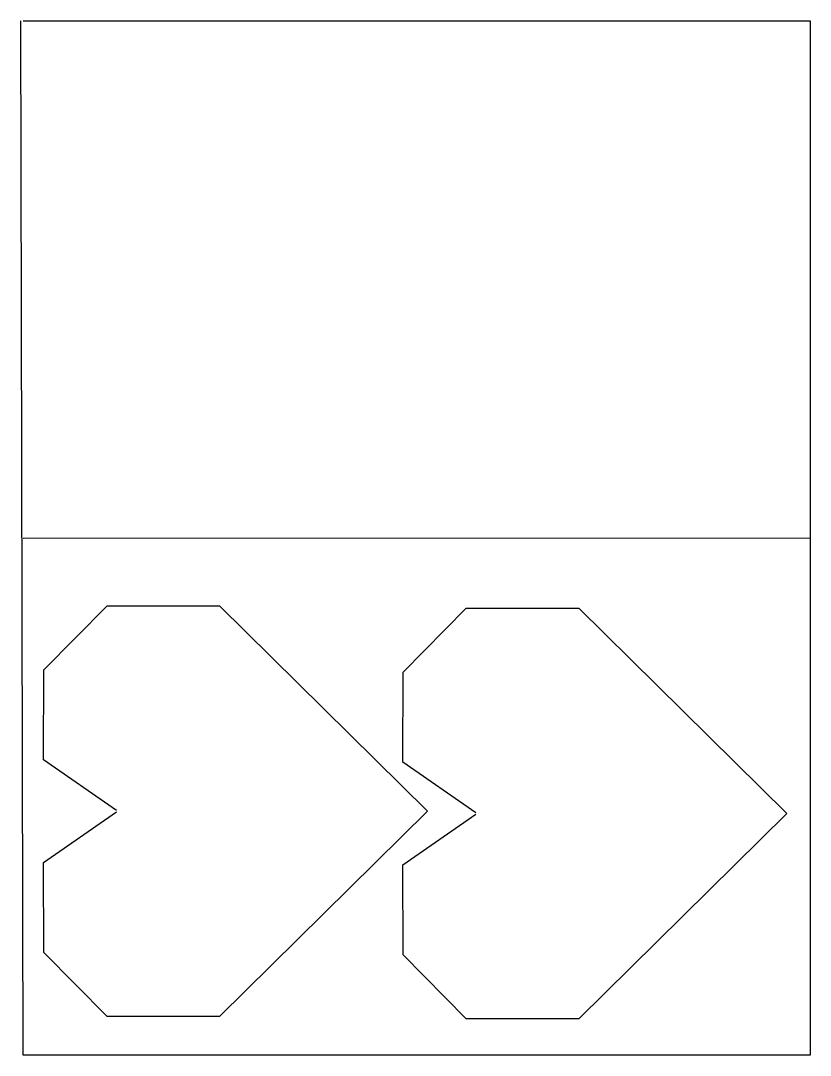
# Model space of a CAD drawing. Header units: millimetres. Extents: x 1 to 352, y 6 to 466.
import ezdxf

# ---------------------------------------------------------------- set-up
doc = ezdxf.new("R2010")
doc.units = ezdxf.units.MM
doc.layers.get('0').update_dxf_attribs({"true_color": 0xc2ced6})

msp = doc.modelspace()

# ---------------------------------------------------------------- linework, layer by layer
at = {"color": 18, "true_color": 0x000000}
msp.add_line((2.3, 236.39), (352.3, 236.47), dxfattribs=at)
for points in [[(2.3, 466.39), (352.3, 466.39), (352.3, 6.39), (2.3, 6.39), (1.27, 466.39)], [(43.86, 115.22), (11.4, 137.74), (11.56, 177.74), (39.64, 206.22), (89.64, 206.22), (182.17, 114.91), (89.64, 23.6), (39.64, 23.6), (11.56, 52.09), (11.4, 92.09), (43.86, 114.6)], [(203.54, 114.17), (171.09, 136.69), (171.25, 176.69), (199.33, 205.18), (249.33, 205.18), (341.86, 113.86), (249.33, 22.55), (199.33, 22.55), (171.25, 51.04), (171.09, 91.04), (203.54, 113.55)]]:
    msp.add_lwpolyline(points, dxfattribs=at)

doc.saveas('drawing.dxf')
